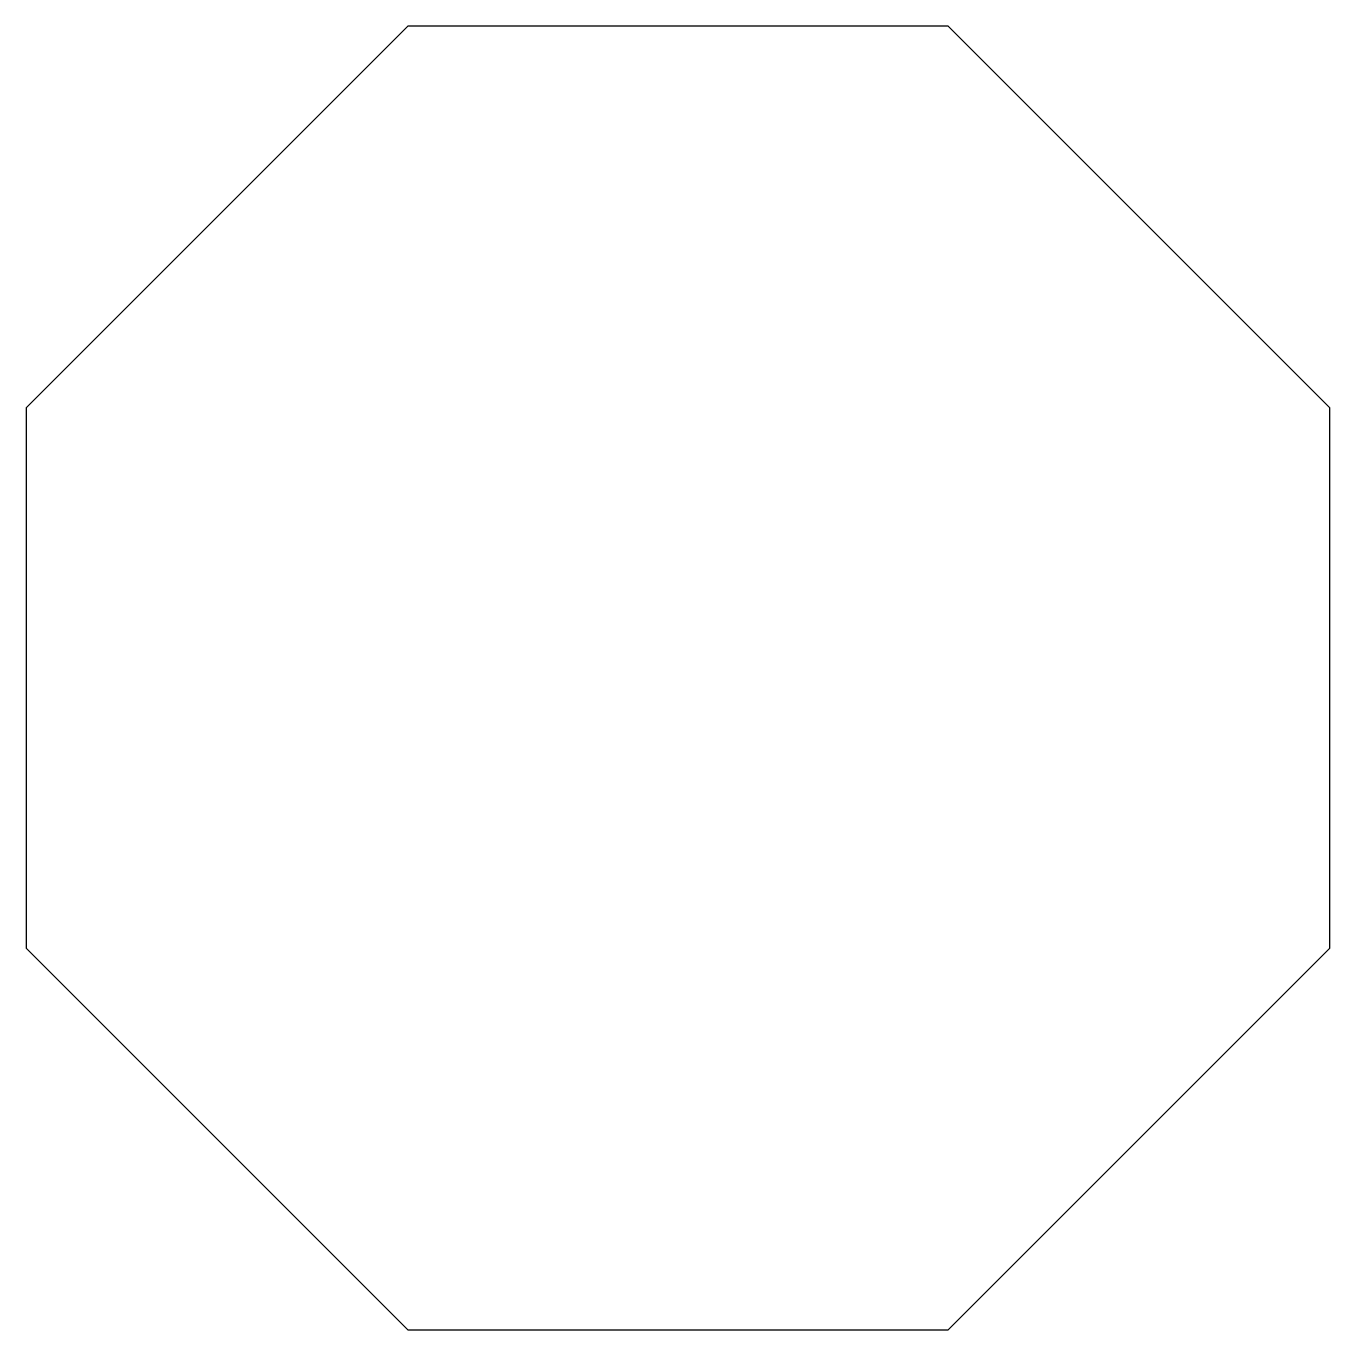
# Model space of a CAD drawing. Header units: millimetres. Extents: x -19.3 to 19.3, y -19.3 to 19.3.
import ezdxf

# ---------------------------------------------------------------- set-up
doc = ezdxf.new("R2010")
doc.units = ezdxf.units.MM
doc.layers.get('0').update_dxf_attribs({"lineweight": 25, "true_color": 0xffffff})

msp = doc.modelspace()

# ---------------------------------------------------------------- linework, layer by layer
for p, q in [((-8, 19.314), (-19.314, 8)), ((8, 19.314), (-8, 19.314)), ((19.314, 8), (8, 19.314)), ((-19.314, 8), (-19.314, -8)), ((19.314, -8), (19.314, 8)), ((-19.314, -8), (-8, -19.314)), ((8, -19.314), (19.314, -8)), ((-8, -19.314), (8, -19.314))]:
    msp.add_line(p, q)

doc.saveas('drawing.dxf')
